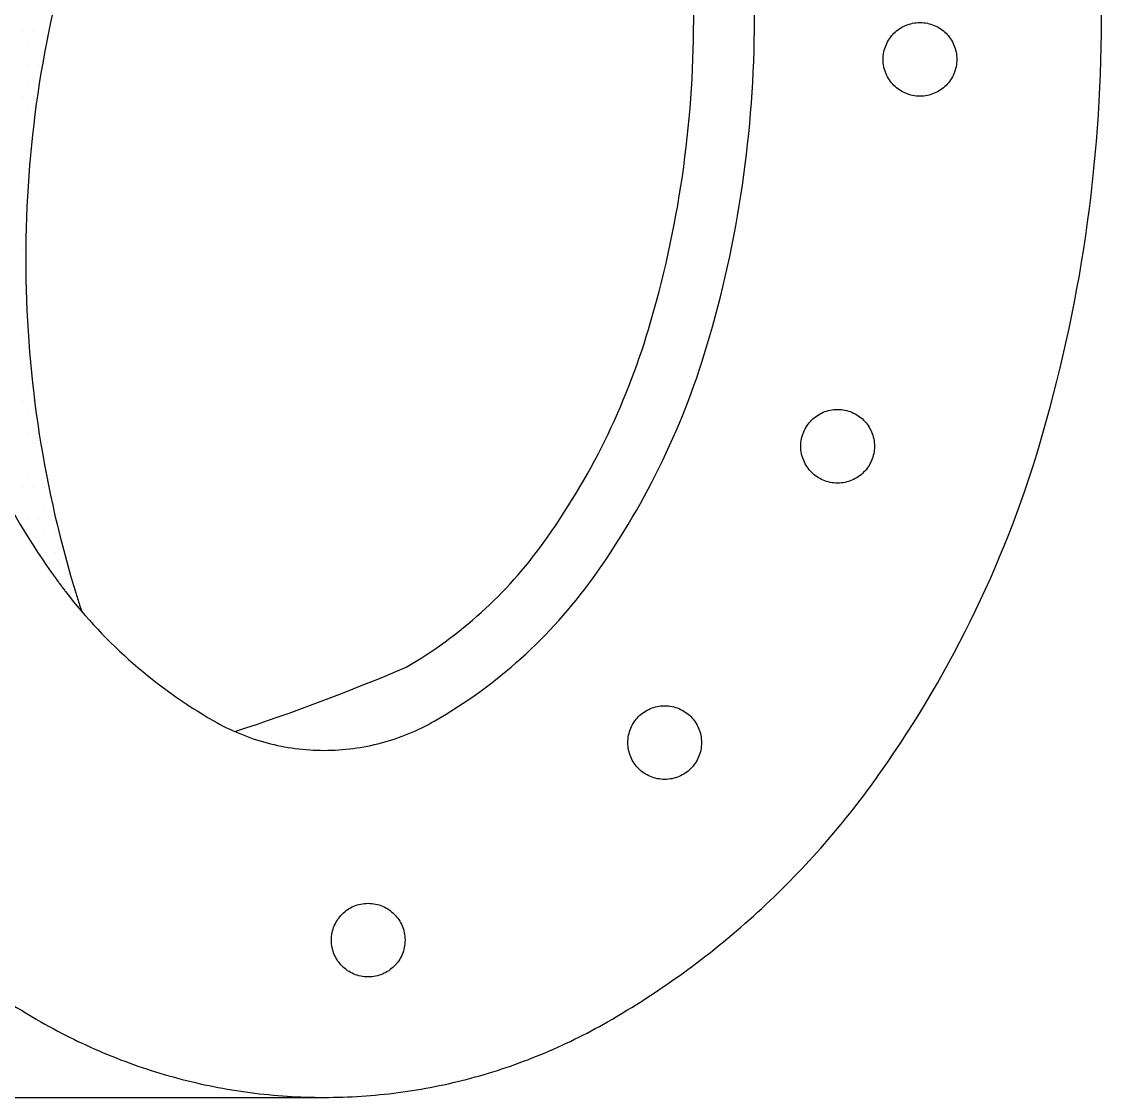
# Model space of a CAD drawing. Extents: x 299218 to 746073, y -331171 to -40619.
# Drawn here: x 348537 to 349159, y -240308 to -239688 of the extents above; entities that cross this region are included whole.
import ezdxf

# ---------------------------------------------------------------- set-up
doc = ezdxf.new("R2010")
doc.units = 0
doc.header["$LTSCALE"] = 1000
doc.header["$MEASUREMENT"] = 0
doc.linetypes.add('DASH', pattern=[0.35, 0.25, -0.1])
doc.layers.add('2', color=7, linetype='Continuous')

# ---------------------------------------------------------------- blocks, each defined once
blk = doc.blocks.new('*X83')
at = {"color": 0}
for p, q in [((49500, 15887.5), (49500, 15887.5)), ((49506.25, 15887.5), (49506.25, 15887.5)), ((49512.5, 15887.5), (49512.5, 15887.5)), ((49503.125, 15881.25), (49503.125, 15881.25)), ((49509.375, 15881.25), (49509.375, 15881.25)), ((49500, 15875), (49500, 15875)), ((49506.25, 15875), (49506.25, 15875)), ((49512.5, 15875), (49512.5, 15875)), ((49503.125, 15868.75), (49503.125, 15868.75)), ((49509.375, 15868.75), (49509.375, 15868.75)), ((49500, 15862.5), (49500, 15862.5)), ((49506.25, 15862.5), (49506.25, 15862.5)), ((49503.125, 15856.25), (49503.125, 15856.25)), ((49509.375, 15856.25), (49509.375, 15856.25)), ((49500, 15850), (49500, 15850)), ((49506.25, 15850), (49506.25, 15850)), ((49503.125, 15843.75), (49503.125, 15843.75)), ((49500, 15837.5), (49500, 15837.5)), ((49506.25, 15837.5), (49506.25, 15837.5)), ((49503.125, 15831.25), (49503.125, 15831.25)), ((49500, 15825), (49500, 15825)), ((49503.125, 15818.75), (49503.125, 15818.75)), ((49500, 15812.5), (49500, 15812.5)), ((49503.125, 15806.25), (49503.125, 15806.25)), ((49500, 15800), (49500, 15800)), ((49500, 15787.5), (49500, 15787.5)), ((49500, 15775), (49500, 15775)), ((49500, 15762.5), (49500, 15762.5)), ((49500, 15750), (49500, 15750)), ((49500, 15737.5), (49500, 15737.5)), ((49500, 15725), (49500, 15725)), ((49500, 15712.5), (49500, 15712.5)), ((49503.125, 15706.25), (49503.125, 15706.25)), ((49500, 15700), (49500, 15700)), ((49503.125, 15693.75), (49503.125, 15693.75)), ((49500, 15687.5), (49500, 15687.5)), ((49503.125, 15681.25), (49503.125, 15681.25)), ((49500, 15675), (49500, 15675)), ((49506.25, 15675), (49506.25, 15675)), ((49503.125, 15668.75), (49503.125, 15668.75)), ((49500, 15662.5), (49500, 15662.5)), ((49506.25, 15662.5), (49506.25, 15662.5)), ((49503.125, 15656.25), (49503.125, 15656.25)), ((49509.375, 15656.25), (49509.375, 15656.25)), ((49500, 15650), (49500, 15650)), ((49506.25, 15650), (49506.25, 15650)), ((49503.125, 15643.75), (49503.125, 15643.75)), ((49509.375, 15643.75), (49509.375, 15643.75)), ((49500, 15637.5), (49500, 15637.5)), ((49506.25, 15637.5), (49506.25, 15637.5)), ((49512.5, 15637.5), (49512.5, 15637.5)), ((49503.125, 15631.25), (49503.125, 15631.25)), ((49509.375, 15631.25), (49509.375, 15631.25)), ((49500, 15625), (49500, 15625)), ((49506.25, 15625), (49506.25, 15625)), ((49512.5, 15625), (49512.5, 15625)), ((49503.125, 15618.75), (49503.125, 15618.75)), ((49509.375, 15618.75), (49509.375, 15618.75)), ((49515.625, 15618.75), (49515.625, 15618.75)), ((49500, 15612.5), (49500, 15612.5)), ((49506.25, 15612.5), (49506.25, 15612.5)), ((49512.5, 15612.5), (49512.5, 15612.5)), ((49503.125, 15606.25), (49503.125, 15606.25)), ((49509.375, 15606.25), (49509.375, 15606.25)), ((49515.625, 15606.25), (49515.625, 15606.25)), ((49506.25, 15600), (49506.25, 15600)), ((49512.5, 15600), (49512.5, 15600)), ((49518.75, 15600), (49518.75, 15600)), ((49509.375, 15593.75), (49509.375, 15593.75)), ((49515.625, 15593.75), (49515.625, 15593.75)), ((49521.875, 15593.75), (49521.875, 15593.75)), ((49512.5, 15587.5), (49512.5, 15587.5)), ((49518.75, 15587.5), (49518.75, 15587.5)), ((49515.625, 15581.25), (49515.625, 15581.25)), ((49521.875, 15581.25), (49521.875, 15581.25)), ((49518.75, 15575), (49518.75, 15575)), ((49525, 15575), (49525, 15575)), ((49521.875, 15568.75), (49521.875, 15568.75)), ((49528.125, 15568.75), (49528.125, 15568.75))]:
    blk.add_line(p, q, dxfattribs=at)

msp = doc.modelspace()

# ---------------------------------------------------------------- linework, layer by layer
at = {"layer": '2', "linetype": 'DASH', "ltscale": 15}
msp.add_line((347508.61, -240308.45), (348711.07, -240308.45), dxfattribs=at)
msp.add_lwpolyline([(348711.07, -239066.76, 0.131023), (348547.79, -239110.29, 0.106557), (348394.3, -239248.6, 0.083851), (348299, -239442.04, 0.072735), (348263.09, -239687.6, 0.072735), (348299, -239933.17, 0.083851), (348394.3, -240126.61, 0.106557), (348547.79, -240264.92, 0.131023), (348711.07, -240308.45, 0.131023), (348874.36, -240264.92, 0.106557), (349027.84, -240126.61, 0.083851), (349123.14, -239933.17, 0.072735), (349159.05, -239687.6, 0.072735), (349123.14, -239442.04, 0.083851), (349027.84, -239248.6, 0.106557), (348874.36, -239110.29, 0.131023)], format="xyb", close=True, dxfattribs=at)
for points in [[(348711.07, -239266.76, 0.131023), (348647.36, -239283.74, 0.106557), (348556.49, -239365.63, 0.083851), (348490.63, -239499.32, 0.072735), (348463.09, -239687.6, 0.072735), (348490.63, -239875.89, 0.083851), (348556.49, -240009.58, 0.00795), (348562.01, -240016.98, 0.131023)], [(348787.02, -239404.32, 0.131023), (348723.3, -239421.31, 0.106557), (348632.44, -239503.19, 0.083851), (348566.58, -239636.88, 0.072735), (348539.04, -239825.17, 0.072735), (348566.58, -240013.46, 0.008815), (348571.36, -240028.49, 0.106557)], [(348659.61, -240097.65, 0.020886), (348758.38, -240060.53, 0.105396), (348837.27, -239989.1, 0.083851), (348897.98, -239865.87, 0.072735), (348924.05, -239687.6, 0.072735), (348897.98, -239509.34, 0.052238), (348864.92, -239430, 0.028532)], [(348562.01, -240016.98, 0.098524), (348647.36, -240091.47, 0.131023), (348711.07, -240108.45, 0.131023), (348774.79, -240091.47, 0.106557), (348865.65, -240009.58, 0.083851), (348931.51, -239875.89, 0.072735), (348959.05, -239687.6, 0.072735), (348931.51, -239499.32, 0.008815), (348926.73, -239484.28, 0.106557)]]:
    msp.add_lwpolyline(points, format="xyb", dxfattribs=at)
for centre in [(349054.47, -239710.26), (349007, -239933.21), (348907.32, -240103.98), (348736.43, -240217.82)]:
    msp.add_circle(centre, 21.23, dxfattribs=at)

# ---------------------------------------------------------------- block references
at = {"layer": '2', "linetype": 'DASH', "ltscale": 15, "xscale": 0.9999974754173308, "yscale": 0.9999974754173308, "zscale": 0.9999974754173308}
msp.add_blockref('*X83', (299037.36, -255581.66), dxfattribs=at)

doc.saveas('drawing.dxf')
